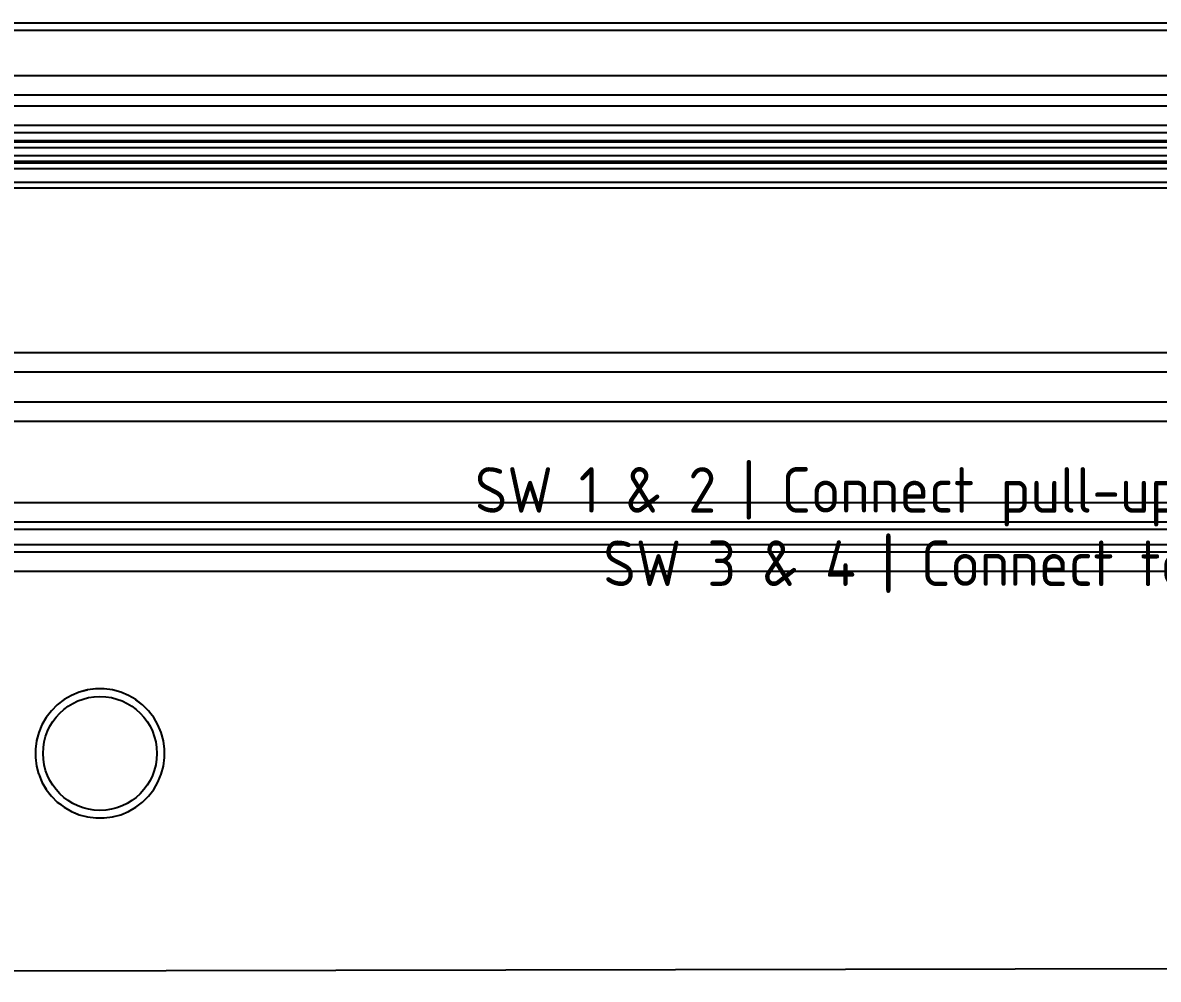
# Model space of a CAD drawing. Header units: millimetres. Extents: x 45 to 545, y -265 to -129.
# Drawn here: x 292.96 to 322.89, y -154.2 to -129 of the extents above; entities that cross this region are included whole.
import ezdxf
from ezdxf.enums import TextEntityAlignment as Align

# ---------------------------------------------------------------- set-up
doc = ezdxf.new("R2010")
doc.units = ezdxf.units.MM
for name, color, linetype, true_color in [('B.Cu', 151, 'CONTINUOUS', 0x6fccdb), ('Edge.Cuts', 111, 'CONTINUOUS', 0x81ffbe), ('F.Cu', 241, 'CONTINUOUS', 0xe27299), ('F.Silkscreen', 254, 'CONTINUOUS', 0xdcc8ff)]:
    doc.layers.add(name, color=color, linetype=linetype, true_color=true_color)
doc.styles.add('KICAD', font='isocp.shx')

msp = doc.modelspace()

# ---------------------------------------------------------------- linework, layer by layer
at = {"layer": 'B.Cu', "linetype": 'CONTINUOUS'}
for p, q in [((48.00348, -129.2005), (458.435437, -129.2005)), ((424.264069, -130.3995), (55.554604, -130.3995)), ((55.411854, -130.9), (424.2, -130.9)), ((424.137868, -131.2), (55.544528, -131.2)), ((63.421134, -131.7005), (423.879192, -131.7005)), ((420.863331, -132.1495), (63.36272, -132.1495)), ((61.45, -132.65), (420.95, -132.65)), ((420.908578, -132.85), (61.491422, -132.85)), ((61.750097, -133.3505), (338.676638, -133.3505)), ((336.945234, -141.6495), (168.566259, -141.6495)), ((168.141421, -142.15), (337.243869, -142.15)), ((337.243869, -142.35), (168.1, -142.35)), ((159.306131, -142.75), (338.243869, -142.75)), ((338.243869, -142.95), (159.306131, -142.95)), ((159.604766, -143.4505), (337.945234, -143.4505)), ((294.452209, -146.636293), (294.246277, -146.721593)), ((294.452219, -146.63629), (294.452209, -146.636293)), ((294.667537, -146.578596), (294.452219, -146.63629)), ((294.66754, -146.578595), (294.667537, -146.578596)), ((294.667547, -146.578594), (294.66754, -146.578595)), ((294.888533, -146.549501), (294.667547, -146.578594)), ((294.888537, -146.5495), (294.888533, -146.549501)), ((294.888543, -146.5495), (294.888537, -146.5495)), ((295.111457, -146.5495), (294.888543, -146.5495)), ((295.111463, -146.5495), (295.111457, -146.5495)), ((295.111466, -146.549501), (295.111463, -146.5495)), ((295.332452, -146.578594), (295.111466, -146.549501)), ((295.332457, -146.578595), (295.332452, -146.578594)), ((295.332463, -146.578596), (295.332457, -146.578595)), ((295.547781, -146.63629), (295.332463, -146.578596)), ((295.547783, -146.636291), (295.547781, -146.63629)), ((295.54779, -146.636293), (295.547783, -146.636291)), ((295.753722, -146.721593), (295.54779, -146.636293)), ((294.053217, -146.833058), (293.876377, -146.968751)), ((294.053226, -146.833052), (294.053217, -146.833058)), ((294.246273, -146.721595), (294.053226, -146.833052)), ((294.246277, -146.721593), (294.246273, -146.721595)), ((295.753726, -146.721595), (295.753722, -146.721593)), ((295.946774, -146.833052), (295.753726, -146.721595)), ((295.94678, -146.833057), (295.946774, -146.833052)), ((295.946782, -146.833058), (295.94678, -146.833057)), ((296.123622, -146.968751), (295.946782, -146.833058)), ((293.718751, -147.126377), (293.583058, -147.303217)), ((293.718757, -147.12637), (293.718751, -147.126377)), ((293.87637, -146.968757), (293.718757, -147.12637)), ((293.876377, -146.968751), (293.87637, -146.968757)), ((296.123629, -146.968757), (296.123622, -146.968751)), ((296.281242, -147.12637), (296.123629, -146.968757)), ((296.281248, -147.126377), (296.281242, -147.12637)), ((296.309872, -147.163681), (296.281248, -147.126377)), ((296.416948, -147.303226), (296.309872, -147.163681)), ((293.471593, -147.496277), (293.386293, -147.702209)), ((293.471595, -147.496273), (293.471593, -147.496277)), ((293.583052, -147.303226), (293.471595, -147.496273)), ((293.583058, -147.303217), (293.583052, -147.303226)), ((296.528405, -147.496274), (296.416948, -147.303226)), ((296.61371, -147.702219), (296.528405, -147.496274)), ((293.38629, -147.702219), (293.330275, -147.911273)), ((293.386293, -147.702209), (293.38629, -147.702219)), ((296.671404, -147.917537), (296.61371, -147.702219)), ((293.299501, -148.138533), (293.2995, -148.138549)), ((293.2995, -148.138549), (293.2995, -148.36145)), ((293.328594, -147.917547), (293.299501, -148.138533)), ((293.328597, -147.917534), (293.328594, -147.917547)), ((293.330275, -147.911273), (293.328597, -147.917534)), ((296.7005, -148.138543), (296.671404, -147.917537)), ((296.7005, -148.361457), (296.7005, -148.138543)), ((293.2995, -148.36145), (293.299501, -148.361466)), ((293.299501, -148.361466), (293.328594, -148.582452)), ((296.671404, -148.582463), (296.7005, -148.361457)), ((293.328594, -148.582452), (293.328595, -148.582457)), ((293.328595, -148.582457), (293.328596, -148.582463)), ((293.328596, -148.582463), (293.384071, -148.7895)), ((296.61371, -148.797781), (296.671404, -148.582463)), ((293.384071, -148.7895), (293.38629, -148.79778)), ((293.38629, -148.79778), (293.386293, -148.79779)), ((293.386293, -148.79779), (293.471593, -149.003722)), ((293.471593, -149.003722), (293.471595, -149.003726)), ((293.471595, -149.003726), (293.583052, -149.196774)), ((296.416948, -149.196774), (296.528405, -149.003726)), ((296.528405, -149.003726), (296.61371, -148.797781)), ((293.583052, -149.196774), (293.583057, -149.19678)), ((293.583057, -149.19678), (293.583058, -149.196782)), ((293.583058, -149.196782), (293.718751, -149.373622)), ((296.281247, -149.373624), (296.416948, -149.196774)), ((293.718751, -149.373622), (293.718757, -149.373629)), ((293.718757, -149.373629), (293.87637, -149.531242)), ((293.87637, -149.531242), (293.876377, -149.531248)), ((293.876377, -149.531248), (293.92513, -149.568657)), ((293.92513, -149.568657), (294.053226, -149.666948)), ((295.946774, -149.666948), (296.123624, -149.531247)), ((296.123624, -149.531247), (296.281247, -149.373624)), ((294.053226, -149.666948), (294.246274, -149.778405)), ((294.246274, -149.778405), (294.452219, -149.86371)), ((294.452219, -149.86371), (294.667537, -149.921404)), ((294.667537, -149.921404), (294.888543, -149.9505)), ((294.888543, -149.9505), (294.88855, -149.9505)), ((294.88855, -149.9505), (295.11145, -149.9505)), ((295.11145, -149.9505), (295.111457, -149.9505)), ((295.111457, -149.9505), (295.332463, -149.921404)), ((295.332463, -149.921404), (295.547781, -149.86371)), ((295.547781, -149.86371), (295.753726, -149.778405)), ((295.753726, -149.778405), (295.946774, -149.666948)), ((382.046505, -153.80011), (188.251511, -154.199893))]:
    msp.add_line(p, q, dxfattribs=at)
at = {"layer": 'Edge.Cuts', "linetype": 'CONTINUOUS'}
msp.add_line((48, -129), (461.396, -129.000001), dxfattribs=at)
at = {"layer": 'Edge.Cuts'}
msp.add_circle((295, -148.25), 1.5, dxfattribs=at)
at = {"layer": 'F.Cu', "linetype": 'CONTINUOUS'}
for p, q in [((48.005209, -129.2005), (458.417607, -129.2005)), ((430.127066, -131.1995), (126.805248, -131.1995)), ((126.884314, -131.7), (430.215686, -131.7)), ((430.174264, -131.9), (126.925735, -131.9)), ((127.05, -132.1), (430.05, -132.1)), ((430.008578, -132.3), (127.091422, -132.3)), ((127.25, -132.5), (429.884314, -132.5)), ((429.842892, -132.7), (127.291422, -132.7)), ((127.560578, -133.2005), (327.248397, -133.2005)), ((325.649668, -137.6995), (167.661299, -137.6995)), ((167.75, -138.2), (326.265929, -138.2)), ((326.265929, -139), (167.915685, -139)), ((168.184842, -139.5005), (326.060095, -139.5005)), ((294.452199, -146.636297), (294.246272, -146.721595)), ((294.452222, -146.636288), (294.452199, -146.636297)), ((294.522684, -146.617409), (294.452222, -146.636288)), ((294.663949, -146.579557), (294.522684, -146.617409)), ((294.665732, -146.579021), (294.663949, -146.579557)), ((294.667536, -146.578595), (294.665732, -146.579021)), ((294.667568, -146.578591), (294.667536, -146.578595)), ((294.881509, -146.550425), (294.667568, -146.578591)), ((294.882415, -146.550253), (294.881509, -146.550425)), ((294.888535, -146.5495), (294.882415, -146.550253)), ((294.888537, -146.5495), (294.888535, -146.5495)), ((294.888543, -146.5495), (294.888537, -146.5495)), ((295.111457, -146.5495), (294.888543, -146.5495)), ((295.111463, -146.5495), (295.111457, -146.5495)), ((295.111654, -146.5495), (295.111463, -146.5495)), ((295.113335, -146.549747), (295.111654, -146.5495)), ((295.332447, -146.578593), (295.113335, -146.549747)), ((295.332452, -146.578594), (295.332447, -146.578593)), ((295.332457, -146.578595), (295.332452, -146.578594)), ((295.332463, -146.578596), (295.332457, -146.578595)), ((295.332465, -146.578596), (295.332463, -146.578596)), ((295.332467, -146.578597), (295.332465, -146.578596)), ((295.548015, -146.636352), (295.332467, -146.578597)), ((295.549536, -146.636956), (295.548015, -146.636352)), ((295.550016, -146.637138), (295.549536, -146.636956)), ((295.551833, -146.637968), (295.550016, -146.637138)), ((295.753722, -146.721593), (295.551833, -146.637968)), ((294.05321, -146.833062), (293.876395, -146.968736)), ((294.053212, -146.833061), (294.05321, -146.833062)), ((294.053237, -146.833044), (294.053212, -146.833061)), ((294.246272, -146.721595), (294.053237, -146.833044)), ((295.753726, -146.721595), (295.753722, -146.721593)), ((295.943589, -146.831212), (295.753726, -146.721595)), ((295.945486, -146.832233), (295.943589, -146.831212)), ((295.946873, -146.833067), (295.945486, -146.832233)), ((295.948754, -146.834571), (295.946873, -146.833067)), ((296.123603, -146.968736), (295.948754, -146.834571)), ((293.718736, -147.126395), (293.583062, -147.30321)), ((293.718749, -147.126379), (293.718736, -147.126395)), ((293.718758, -147.126369), (293.718749, -147.126379)), ((293.718765, -147.126361), (293.718758, -147.126369)), ((293.876361, -146.968765), (293.718765, -147.126361)), ((293.876369, -146.968758), (293.876361, -146.968765)), ((293.876379, -146.968749), (293.876369, -146.968758)), ((293.876395, -146.968736), (293.876379, -146.968749)), ((296.123612, -146.968743), (296.123603, -146.968736)), ((296.123622, -146.968751), (296.123612, -146.968743)), ((296.123629, -146.968757), (296.123622, -146.968751)), ((296.281242, -147.12637), (296.123629, -146.968757)), ((296.281248, -147.126377), (296.281242, -147.12637)), ((296.28125, -147.12638), (296.281248, -147.126377)), ((296.281254, -147.126384), (296.28125, -147.12638)), ((296.345045, -147.209519), (296.281254, -147.126384)), ((296.416941, -147.303216), (296.345045, -147.209519)), ((293.471595, -147.496272), (293.386297, -147.702199)), ((293.583044, -147.303237), (293.471595, -147.496272)), ((293.583061, -147.303212), (293.583044, -147.303237)), ((293.583062, -147.30321), (293.583061, -147.303212)), ((296.416943, -147.30322), (296.416941, -147.303216)), ((296.416948, -147.303226), (296.416943, -147.30322)), ((296.528405, -147.496274), (296.416948, -147.303226)), ((296.579745, -147.620219), (296.528405, -147.496274)), ((293.386288, -147.702222), (293.32919, -147.915321)), ((293.386297, -147.702199), (293.386288, -147.702222)), ((296.610072, -147.693437), (296.579745, -147.620219)), ((296.61371, -147.702219), (296.610072, -147.693437)), ((296.671404, -147.917537), (296.61371, -147.702219)), ((293.299503, -148.138516), (293.2995, -148.138541)), ((293.2995, -148.138541), (293.2995, -148.361457)), ((293.328592, -147.917556), (293.299503, -148.138516)), ((293.328595, -147.91754), (293.328592, -147.917556)), ((293.328598, -147.917527), (293.328595, -147.91754)), ((293.329189, -147.915324), (293.328598, -147.917527)), ((293.32919, -147.915321), (293.329189, -147.915324)), ((296.7005, -148.138543), (296.671404, -147.917537)), ((296.7005, -148.361457), (296.7005, -148.138543)), ((293.2995, -148.361457), (293.299503, -148.361482)), ((293.299503, -148.361482), (293.328593, -148.582447)), ((296.671404, -148.582463), (296.7005, -148.361457)), ((293.328593, -148.582447), (293.328597, -148.582467)), ((293.328597, -148.582467), (293.383199, -148.786245)), ((296.61371, -148.797781), (296.671404, -148.582463)), ((293.383199, -148.786245), (293.383205, -148.786266)), ((293.383205, -148.786266), (293.386289, -148.797779)), ((293.386289, -148.797779), (293.38629, -148.797781)), ((293.38629, -148.797781), (293.386293, -148.79779)), ((293.386293, -148.79779), (293.469713, -148.999184)), ((293.469713, -148.999184), (293.471595, -149.003726)), ((293.471595, -149.003726), (293.581212, -149.193589)), ((296.416948, -149.196774), (296.528405, -149.003726)), ((296.528405, -149.003726), (296.61371, -148.797781)), ((293.581212, -149.193589), (293.582233, -149.195486)), ((293.582233, -149.195486), (293.583067, -149.196873)), ((293.583067, -149.196873), (293.584571, -149.198754)), ((293.584571, -149.198754), (293.716113, -149.370185)), ((296.281247, -149.373624), (296.416948, -149.196774)), ((293.716113, -149.370185), (293.718751, -149.373622)), ((293.718751, -149.373622), (293.718757, -149.373629)), ((293.718757, -149.373629), (293.87637, -149.531242)), ((293.87637, -149.531242), (293.876377, -149.531248)), ((293.876377, -149.531248), (293.94059, -149.58052)), ((293.94059, -149.58052), (294.053226, -149.666948)), ((295.946774, -149.666948), (296.123624, -149.531247)), ((296.123624, -149.531247), (296.281247, -149.373624)), ((294.053226, -149.666948), (294.246274, -149.778405)), ((294.246274, -149.778405), (294.246277, -149.778406)), ((294.246277, -149.778406), (294.246282, -149.778409)), ((294.246282, -149.778409), (294.338185, -149.816476)), ((294.338185, -149.816476), (294.338186, -149.816476)), ((294.338186, -149.816476), (294.432965, -149.855735)), ((294.432965, -149.855735), (294.452219, -149.86371)), ((294.452219, -149.86371), (294.667537, -149.921404)), ((294.667537, -149.921404), (294.888543, -149.9505)), ((294.888543, -149.9505), (294.88855, -149.9505)), ((294.88855, -149.9505), (295.11145, -149.9505)), ((295.11145, -149.9505), (295.111457, -149.9505)), ((295.111457, -149.9505), (295.332463, -149.921404)), ((295.332463, -149.921404), (295.547781, -149.86371)), ((295.547781, -149.86371), (295.753726, -149.778405)), ((295.753726, -149.778405), (295.946774, -149.666948)), ((382.036552, -153.80013), (188.269338, -154.199856))]:
    msp.add_line(p, q, dxfattribs=at)

# ---------------------------------------------------------------- texts
at = {"layer": 'F.Silkscreen', "style": 'KICAD'}
for s, p in [('SW 1 & 2 | Connect pull-up resistors', (330.1, -142.268067)), ('SW 3 & 4 | Connect to PSoC #2', (330.1, -144.2))]:
    msp.add_text(s, height=1.2, dxfattribs=at).set_placement(p, align=Align.BOTTOM_RIGHT)

doc.saveas('drawing.dxf')
